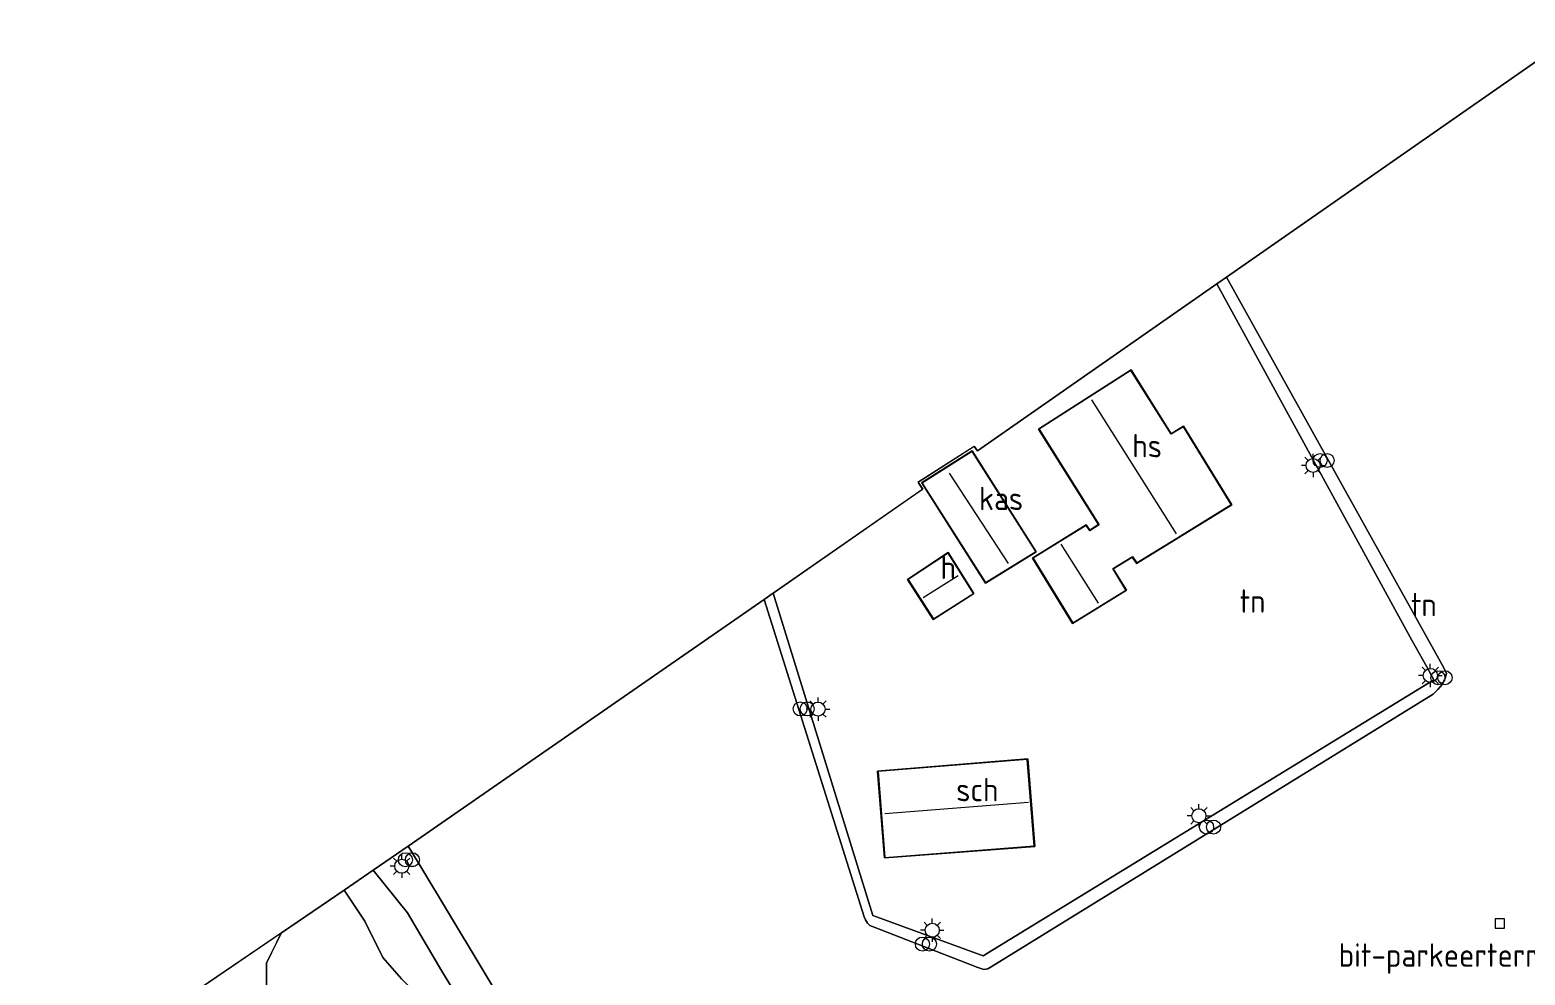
# Model space of a CAD drawing. Extents: x 253736 to 255979, y 477184 to 479215.
# Drawn here: x 254857.8 to 255017.7, y 478292.1 to 478393.1 of the extents above; entities that cross this region are included whole.
import ezdxf
from ezdxf.enums import TextEntityAlignment as Align

# ---------------------------------------------------------------- set-up
doc = ezdxf.new("R2010")
doc.units = 0
for name, color, linetype, lineweight in [('af-bs-doorgang', 8, 'Continuous', 18), ('af-bs-rasterhekwerk', 8, 'hekwerk', 18), ('bp-b5-grasland', 8, 'Continuous', 18), ('gw-bs-kruinlijn', 8, 'Continuous', 18), ('gw-bs-teenlijn', 8, 'Continuous', 18), ('kd-bs-dakrand', 8, 'Continuous', 18), ('kd-bs-maaiveldlijn', 8, 'Continuous', 18), ('kd-bs-nok', 8, 'Continuous', 18), ('kd-bs-opnamedtmgrens', 8, 'Continuous', 18), ('og-b5-bebouwing', 8, 'Continuous', 18), ('og-b5-grond_ingericht', 8, 'Continuous', 18), ('og-bs-inrichtingselement', 8, 'Continuous', 18), ('og-bs-terreinafscheiding', 8, 'Continuous', 18), ('vh-b5-verh_soort', 8, 'Continuous', 18), ('wh-bs-kolk', 8, 'Continuous', 18), ('wm-bs-lichtmast', 8, 'Continuous', 18)]:
    doc.layers.add(name, color=color, linetype=linetype, lineweight=lineweight)
doc.styles.add('rtw_iso', font='isocp.shx')
doc.linetypes.add('hekwerk', pattern='A,7,-1.5,[1,RTW.shx,S=0.75,R=0,X=0,Y=0],-1.5', length=10)

# ---------------------------------------------------------------- blocks, each defined once
blk = doc.blocks.new('dtbattr-r')
at = {"style": 'rtw_iso'}
blk.add_attdef('TAG', text='', height=2.5, dxfattribs=at).set_placement((0, 0), align=Align.MIDDLE_CENTER)
blk = doc.blocks.new('kolk')
blk.add_lwpolyline([(-0.5, -0.5), (0.5, -0.5), (0.5, 0.5), (-0.5, 0.5)], close=True)
blk = doc.blocks.new('RW1 Buren totaal_ACAD_1_FMEBLOCK158')
at = {"layer": 'bp-b5-grasland'}
for points in [[(22.78, 23.55, 23.99), (21.89, 23.44, 23.99), (19.49, 24.13, 24.04), (15.36, 22.08, 24.08), (10.79, 19.33, 24.17), (7.2, 17.4, 24.17), (6.11, 16.28, 24.19), (11, 10.07, 24.14), (18.18, 14.65, 24.01), (23.67, 16.81, 23.92), (26.17, 16.4, 23.9), (27.31, 14.02, 23.85), (28.77, 11.66, 23.74), (27.59, 8.64, 23.7), (21.65, 4.41, 23.68), (17.46, 1.37, 23.79), (14.52, 0.2, 23.87), (11.44, 2.81, 23.83), (10.28, 5.12, 23.98), (-23.47, -20.04, 23.67), (-15.72, -28.87, 23.66), (-5.45, -45.94, 23.67), (4.54, -34.31, 23.67), (5.88, -34.88, 23.41), (6.7, -35.74, 23.39), (7.03, -36.82, 23.37), (6.32, -38.4, 23.35), (0.6, -44.61, 23.31), (-1.61, -47.69, 23.24), (-3.82, -49.33, 23.22), (-5.37, -49.71, 23.23), (-7.1, -49.74, 23.34), (-10.27, -45.51, 23.4), (-12.97, -40.92, 23.42), (-15.41, -36.63, 23.41), (-17.44, -33.06, 23.32), (-28.77, -19.53, 23.51), (6.81, 7.03, 23.9), (-14.01, 41.47, 24.24), (-1.88, 49.74, 26.7), (-3.48, 46.49, 26.71), (-3.47, 42.61, 26.85), (-2.66, 38.05, 26.71), (-1.66, 32.42, 26.04), (-0.37, 29.21, 25.94), (2.53, 22.84, 25.94), (3.86, 20.27, 25.76), (5.51, 19.48, 25.6), (11.49, 22.2, 25.63), (18.98, 26.34, 25.11)], [(10.87, 7.24, 24.66), (11.34, 8.64, 24.67), (10.13, 8.94, 24.67), (4.52, 16.68, 24.73), (2.58, 18.07, 24.77), (5.65, 11.51, 24.81), (7.74, 8.57, 24.8), (7.65, 7.26, 24.81), (6.83, 6.2, 24.81), (-17.84, -12.87, 24.46), (-25.35, -18.68, 24.32), (-26.44, -20.24, 24.23), (-19.88, -27.59, 24.14), (-18.09, -29.73, 24.16), (-16.24, -32.29, 24.18), (-12.61, -39.04, 24.17), (-9.33, -45.15, 24.09), (-8.24, -47, 24.08), (-7.26, -48.01, 24.04), (-5.34, -48.21, 24.08), (-4.48, -47.87, 24.13), (-3.53, -47.38, 24.19), (5.05, -36.97, 24.32), (5.09, -36.51, 24.33), (4.81, -36.33, 24.34), (-2.17, -44.51, 24.25), (-3.59, -46.47, 24.21), (-5.14, -47.14, 24.2), (-6.16, -47.27, 24.14), (-7.21, -46.65, 24.13), (-8.44, -45.12, 24.14), (-16.74, -29.67, 24.14), (-24.97, -20.27, 24.33), (-24.23, -18.71, 24.36), (7.56, 5.32, 24.82), (10.04, 7.17, 24.76)], [(23.06, 14.46, 25.59), (18.87, 12.05, 25.68), (15.92, 9.71, 25.73), (13.71, 7.64, 25.8), (13.65, 6.16, 25.84), (15.58, 4.34, 25.84), (18.54, 6.5, 25.76), (24.47, 10.29, 25.54), (25.82, 11.56, 25.6), (25.44, 13.47, 25.63), (24.16, 14.64, 25.59)]]:
    blk.add_polyline3d(points, close=True, dxfattribs=at)
blk = doc.blocks.new('RW1 Buren totaal_ACAD_1_FMEBLOCK177')
at = {"layer": 'og-b5-grond_ingericht'}
for points in [[(33.01, -2.27, 24.13), (34.59, -5.05, 24.05), (35.32, -6.41, 24.07), (-12.88, -35.92, 24.03), (-24.66, -31.62, 24.06), (-35.32, 2.83, 23.88), (-19.34, 13.97, 25.25), (-19.81, 14.7, 25.32), (-13.82, 18.54, 25.34), (-13.49, 18.05, 25.27), (12.12, 35.92, 23.95)], [(-0.55, 10.17, 25.21), (-1.46, 9.57, 25.21), (-1.85, 10.15, 25.21), (-7.58, 6.59, 25.21), (-3.3, -0.39, 25.21), (2.47, 3.15, 25.21), (1.05, 5.45, 25.21), (3.08, 6.71, 25.21), (3.54, 6.03, 25.21), (13.72, 12.29, 25.21), (8.57, 20.69, 25.21), (7.24, 19.89, 25.21), (2.95, 26.71, 25.21), (-6.96, 20.37, 25.21)], [(-7.19, 7.28, 25.25), (-14.04, 18.05, 25.25), (-19.45, 14.63, 25.25), (-12.62, 3.91, 25.25)], [(-13.85, 2.81, 25.2), (-16.6, 7.19, 25.2), (-20.97, 4.3, 25.2), (-18.2, 0.02, 25.2)], [(-8.1, -14.88, 24.31), (-24.15, -16.17, 24.31), (-23.42, -25.46, 24.31), (-7.36, -24.23, 24.31)]]:
    blk.add_polyline3d(points, close=True, dxfattribs=at)
blk = doc.blocks.new('prullenbak')
for centre in [(-0.375, 0), (0.375, 0)]:
    blk.add_circle(centre, 0.75)
blk = doc.blocks.new('lantaarnpaal')
for p, q in [((-0.75, 0), (-1.25, 0)), ((-0.88, 0.88), (-0.53, 0.53)), ((0, 0.75), (0, 1.25)), ((0.53, 0.53), (0.88, 0.88)), ((0.75, 0), (1.25, 0)), ((-0.53, -0.53), (-0.88, -0.88)), ((0, -0.75), (0, -1.25)), ((0.53, -0.53), (0.88, -0.88))]:
    blk.add_line(p, q)
blk.add_circle((0, 0), 0.75)
blk = doc.blocks.new('Deel_d28hz')
at = {"layer": 'af-bs-doorgang'}
blk.add_polyline3d([(255007.175, 478325.049, 24.046), (255005.594, 478327.825, 24.133)], dxfattribs=at)
at = {"layer": 'af-bs-rasterhekwerk'}
for points in [[(255005.594, 478327.825, 24.133), (254984.705, 478366.011, 23.95)], [(254937.263, 478332.924, 23.878), (254947.926, 478298.48, 24.061), (254959.704, 478294.179, 24.034), (255007.911, 478323.688, 24.07), (255007.175, 478325.049, 24.046)]]:
    blk.add_polyline3d(points, dxfattribs=at)
at = {"layer": 'bp-b5-grasland'}
for points in [[(254883.068, 478289.49, 26.851), (254883.061, 478293.376, 26.71), (254884.664, 478296.625, 26.697), (254891.374, 478301.201, 26.687), (254893.605, 478297.891, 26.827), (254895.521, 478293.979, 26.854), (254897.51, 478291.726, 26.908)], [(254904.857, 478287.562, 23.902), (254901.812, 478292.537, 23.989), (254898.149, 478298.775, 24.013), (254894.474, 478303.315, 24.023), (254898.232, 478305.878, 23.825), (254899.46, 478303.857, 23.824), (254909.102, 478287.878, 23.713)]]:
    blk.add_polyline3d(points, dxfattribs=at)
blk.add_polyline3d([(254913.697, 478275.144, 23.896), (254909.578, 478278.561, 24.937), (254907.274, 478280.853, 25.126), (254903.271, 478285.875, 25.54), (254897.51, 478291.726, 26.908), (254895.521, 478293.979, 26.854), (254893.605, 478297.891, 26.827), (254891.374, 478301.201, 26.687), (254894.474, 478303.315, 24.023), (254898.149, 478298.775, 24.013), (254901.812, 478292.537, 23.989), (254904.857, 478287.562, 23.902), (254907.484, 478283.692, 23.902), (254909.791, 478281.173, 23.908), (254912.07, 478278.359, 23.902)], close=True, dxfattribs=at)
at = {"layer": 'gw-bs-kruinlijn'}
for points in [[(254891.374, 478301.201, 26.687), (254893.605, 478297.891, 26.827), (254895.521, 478293.979, 26.854), (254897.51, 478291.726, 26.908), (254903.271, 478285.875, 25.54), (254907.274, 478280.853, 25.126), (254909.578, 478278.561, 24.937), (254913.697, 478275.144, 23.896)], [(254909.32, 478270.427, 23.989), (254905.517, 478273.22, 25.114), (254898.028, 478269.083, 25.633), (254892.051, 478266.358, 25.597), (254890.401, 478267.154, 25.759), (254889.07, 478269.718, 25.936), (254886.174, 478276.089, 25.942), (254884.879, 478279.306, 26.044), (254883.878, 478284.928, 26.707), (254883.068, 478289.49, 26.851), (254883.061, 478293.376, 26.71), (254884.664, 478296.625, 26.697)]]:
    blk.add_polyline3d(points, dxfattribs=at)
at = {"layer": 'gw-bs-teenlijn'}
blk.add_polyline3d([(254913.697, 478275.144, 23.896), (254912.07, 478278.359, 23.902), (254909.791, 478281.173, 23.908), (254907.484, 478283.692, 23.902), (254904.857, 478287.562, 23.902), (254901.812, 478292.537, 23.989), (254898.149, 478298.775, 24.013), (254894.474, 478303.315, 24.023)], dxfattribs=at)
at = {"layer": 'kd-bs-dakrand'}
for points in [[(254986.238, 478342.399, 27.327), (254981.14, 478350.717, 27.297), (254979.813, 478349.917, 28.131), (254975.523, 478356.741, 28.251), (254965.701, 478350.454, 27.443), (254972.107, 478340.247, 27.689), (254971.11, 478339.593, 27.684), (254970.723, 478340.178, 27.645), (254965.08, 478336.671, 27.326), (254969.3, 478329.777, 27.41), (254974.989, 478333.263, 27.594), (254973.568, 478335.558, 27.63), (254975.681, 478336.868, 28.103), (254976.139, 478336.195, 28.136), (254986.238, 478342.399, 27.327)], [(254965.333, 478337.387, 25.504), (254958.536, 478348.081, 25.48), (254953.21, 478344.706, 25.471), (254959.981, 478334.076, 25.486), (254965.333, 478337.387, 25.504)], [(254958.668, 478332.916, 27.222), (254955.977, 478337.216, 27.198), (254951.688, 478334.383, 27.175), (254954.4, 478330.186, 27.05), (254958.668, 478332.916, 27.222)], [(254949.216, 478304.692, 26.944), (254965.173, 478305.911, 26.956), (254964.439, 478315.165, 26.872), (254948.488, 478313.878, 26.908), (254949.216, 478304.692, 26.944)]]:
    blk.add_polyline3d(points, dxfattribs=at)
at = {"layer": 'kd-bs-maaiveldlijn'}
for points in [[(254972.039, 478340.262, 25.207), (254971.124, 478339.662, 25.207), (254970.738, 478340.246, 25.207), (254965.011, 478336.687, 25.207), (254969.283, 478329.708, 25.207), (254975.058, 478333.247, 25.207), (254973.637, 478335.542, 25.207), (254975.667, 478336.8, 25.207), (254976.125, 478336.127, 25.207), (254986.307, 478342.382, 25.207), (254981.157, 478350.785, 25.207), (254979.829, 478349.985, 25.207), (254975.539, 478356.81, 25.207), (254965.632, 478350.469, 25.207), (254972.039, 478340.262, 25.207)], [(254965.402, 478337.371, 25.252), (254958.551, 478348.15, 25.252), (254953.141, 478344.721, 25.252), (254959.965, 478334.008, 25.252), (254965.402, 478337.371, 25.252)], [(254958.737, 478332.901, 25.201), (254955.992, 478337.286, 25.201), (254951.619, 478334.397, 25.201), (254954.385, 478330.117, 25.201), (254958.737, 478332.901, 25.201)], [(254964.485, 478315.219, 24.313), (254948.434, 478313.924, 24.313), (254949.17, 478304.638, 24.313), (254965.227, 478305.865, 24.313), (254964.485, 478315.219, 24.313)]]:
    blk.add_polyline3d(points, dxfattribs=at)
at = {"layer": 'kd-bs-nok'}
for points in [[(254980.388, 478339.267, 31.762), (254971.34, 478353.621, 31.687)], [(254962.432, 478336.096, 26.596), (254956.123, 478345.763, 26.563)], [(254972.054, 478331.854, 29.908), (254968.043, 478338.179, 29.887)], [(254957.044, 478334.807, 27.751), (254953.303, 478332.423, 27.772)], [(254964.55, 478310.573, 30.544), (254949.194, 478309.344, 30.604)]]:
    blk.add_polyline3d(points, dxfattribs=at)
at = {"layer": 'kd-bs-opnamedtmgrens'}
blk.add_polyline3d([(255023.722, 478393.148, 24.781), (254985.742, 478366.734, 23.89), (254984.705, 478366.011, 23.95), (254959.1, 478348.143, 25.273), (254958.763, 478348.631, 25.342), (254952.777, 478344.791, 25.318), (254953.248, 478344.068, 25.249), (254937.263, 478332.924, 23.878), (254936.292, 478332.247, 23.911), (254898.232, 478305.878, 23.825), (254894.474, 478303.315, 24.023), (254891.374, 478301.201, 26.687), (254884.664, 478296.625, 26.697), (254872.531, 478288.351, 24.238)], dxfattribs=at)
at = {"layer": 'og-b5-bebouwing'}
for points in [[(254972.039, 478340.262, 25.207), (254965.632, 478350.469, 25.207), (254975.539, 478356.81, 25.207), (254979.829, 478349.985, 25.207), (254981.157, 478350.785, 25.207), (254986.307, 478342.382, 25.207), (254976.125, 478336.127, 25.207), (254975.667, 478336.8, 25.207), (254973.637, 478335.542, 25.207), (254975.058, 478333.247, 25.207), (254969.283, 478329.708, 25.207), (254965.011, 478336.687, 25.207), (254970.738, 478340.246, 25.207), (254971.124, 478339.662, 25.207)], [(254965.402, 478337.371, 25.252), (254959.965, 478334.008, 25.252), (254953.141, 478344.721, 25.252), (254958.551, 478348.15, 25.252)], [(254958.737, 478332.901, 25.201), (254954.385, 478330.117, 25.201), (254951.619, 478334.397, 25.201), (254955.992, 478337.286, 25.201)], [(254964.485, 478315.219, 24.313), (254965.227, 478305.865, 24.313), (254949.17, 478304.638, 24.313), (254948.434, 478313.924, 24.313)]]:
    blk.add_polyline3d(points, close=True, dxfattribs=at)
at = {"layer": 'og-b5-grond_ingericht'}
blk.add_polyline3d([(254936.292, 478332.247, 23.911), (254937.263, 478332.924, 23.878), (254947.926, 478298.48, 24.061), (254959.704, 478294.179, 24.034), (255007.911, 478323.688, 24.07), (255007.175, 478325.049, 24.046), (255005.594, 478327.825, 24.133), (254984.705, 478366.011, 23.95), (254985.742, 478366.734, 23.89), (255008.991, 478324.957, 23.83), (255009.263, 478324.358, 23.821), (255009.135, 478323.854, 23.815), (255008.844, 478323.227, 23.803), (255008.337, 478322.629, 23.788), (255007.84, 478322.143, 23.8), (254960.577, 478292.977, 23.821), (254960.233, 478292.795, 23.833), (254959.798, 478292.713, 23.83), (254959.151, 478292.909, 23.836), (254947.606, 478297.424, 23.839), (254947.355, 478297.653, 23.836), (254947.133, 478298.009, 23.836), (254947.006, 478298.341, 23.836)], close=True, dxfattribs=at)
at = {"layer": 'og-bs-terreinafscheiding'}
for points in [[(254909.102, 478287.878, 23.713), (254899.46, 478303.857, 23.824), (254898.232, 478305.878, 23.825)], [(254985.742, 478366.734, 23.89), (255008.991, 478324.957, 23.83), (255009.263, 478324.358, 23.821), (255009.135, 478323.854, 23.815), (255008.844, 478323.227, 23.803), (255008.337, 478322.629, 23.788), (255007.84, 478322.143, 23.8), (254960.577, 478292.977, 23.821), (254960.233, 478292.795, 23.833), (254959.798, 478292.713, 23.83), (254959.151, 478292.909, 23.836), (254947.606, 478297.424, 23.839), (254947.355, 478297.653, 23.836), (254947.133, 478298.009, 23.836), (254947.006, 478298.341, 23.836), (254936.292, 478332.247, 23.911)]]:
    blk.add_polyline3d(points, dxfattribs=at)
at = {"layer": 'vh-b5-verh_soort'}
blk.add_polyline3d([(254909.102, 478287.878, 23.713), (254899.46, 478303.857, 23.824), (254898.232, 478305.878, 23.825), (254936.292, 478332.247, 23.911), (254947.006, 478298.341, 23.836), (254947.133, 478298.009, 23.836), (254947.355, 478297.653, 23.836), (254947.606, 478297.424, 23.839), (254959.151, 478292.909, 23.836), (254959.798, 478292.713, 23.83), (254960.233, 478292.795, 23.833), (254960.577, 478292.977, 23.821), (255007.84, 478322.143, 23.8), (255008.337, 478322.629, 23.788), (255008.844, 478323.227, 23.803), (255009.135, 478323.854, 23.815), (255009.263, 478324.358, 23.821), (255008.991, 478324.957, 23.83), (254985.742, 478366.734, 23.89), (255023.722, 478393.148, 24.781)], dxfattribs=at)
at = {"layer": 'bp-b5-grasland'}
blk.add_blockref('RW1 Buren totaal_ACAD_1_FMEBLOCK158', (254886.539, 478246.8815), dxfattribs=at)
at = {"layer": 'og-b5-bebouwing'}
ref = blk.add_blockref('dtbattr-r', (254975.65625, 478346.703125, 25.207), dxfattribs=at)
ref.add_attrib('TAG', 'hs', dxfattribs={"layer": '0', "height": 2.5, "style": 'rtw_iso'}).set_placement((254975.65625, 478346.703125, 25.207), align=Align.BOTTOM_LEFT)
ref = blk.add_blockref('dtbattr-r', (254959.265625, 478341.0625, 25.252), dxfattribs=at)
ref.add_attrib('TAG', 'kas', dxfattribs={"layer": '0', "height": 2.5, "style": 'rtw_iso'}).set_placement((254959.265625, 478341.0625, 25.252), align=Align.BOTTOM_LEFT)
ref = blk.add_blockref('dtbattr-r', (254955.148438, 478333.6875, 25.201), dxfattribs=at)
ref.add_attrib('TAG', 'h', dxfattribs={"layer": '0', "height": 2.5, "style": 'rtw_iso'}).set_placement((254955.148438, 478333.6875, 25.201), align=Align.BOTTOM_LEFT)
ref = blk.add_blockref('dtbattr-r', (254956.828125, 478309.9375, 24.313), dxfattribs=at)
ref.add_attrib('TAG', 'sch', dxfattribs={"layer": '0', "height": 2.5, "style": 'rtw_iso'}).set_placement((254956.828125, 478309.9375, 24.313), align=Align.BOTTOM_LEFT)
at = {"layer": 'og-b5-grond_ingericht'}
blk.add_blockref('RW1 Buren totaal_ACAD_1_FMEBLOCK177', (254972.587, 478330.095), dxfattribs=at)
ref = blk.add_blockref('dtbattr-r', (254987.140625, 478330.09375, 24.891), dxfattribs=at)
ref.add_attrib('TAG', 'tn', dxfattribs={"layer": '0', "height": 2.5, "style": 'rtw_iso'}).set_placement((254987.140625, 478330.09375, 24.891), align=Align.BOTTOM_LEFT)
ref = blk.add_blockref('dtbattr-r', (255005.453125, 478329.71875, 23.892), dxfattribs=at)
ref.add_attrib('TAG', 'tn', dxfattribs={"layer": '0', "height": 2.5, "style": 'rtw_iso'}).set_placement((255005.453125, 478329.71875, 23.892), align=Align.BOTTOM_LEFT)
at = {"layer": 'og-bs-inrichtingselement'}
for p in [(254996.128, 478347.117, 25.12), (255008.732, 478323.902, 24.844), (254940.523, 478320.569, 25.099), (254983.981, 478307.939, 25.081), (254898.3, 478304.439, 24.529), (254953.59, 478295.429, 25.033)]:
    blk.add_blockref('prullenbak', p, dxfattribs=at)
at = {"layer": 'vh-b5-verh_soort'}
ref = blk.add_blockref('dtbattr-r', (254997.734375, 478292.25, 24.054733), dxfattribs=at)
ref.add_attrib('TAG', 'bit-parkeerterrein', dxfattribs={"layer": '0', "height": 2.5, "style": 'rtw_iso'}).set_placement((254997.734375, 478292.25, 24.054733), align=Align.BOTTOM_LEFT)
at = {"layer": 'wh-bs-kolk'}
blk.add_blockref('kolk', (255014.97, 478297.62, 23.902), dxfattribs=at)
at = {"layer": 'wm-bs-lichtmast'}
for p in [(254994.994, 478346.583, 24.415), (255007.538, 478324.143, 24.388), (254942.055, 478320.546, 24.19), (254982.79, 478309.14, 23.995), (254897.535, 478303.746, 24.013), (254954.276, 478296.898, 24.118)]:
    blk.add_blockref('lantaarnpaal', p, dxfattribs=at)

msp = doc.modelspace()

# ---------------------------------------------------------------- block references
at = {"linetype": 'ByBlock'}
msp.add_blockref('Deel_d28hz', (0, 0), dxfattribs=at)
msp.add_blockref('Deel_d28hz', (0, 0), dxfattribs=at)

doc.saveas('drawing.dxf')
